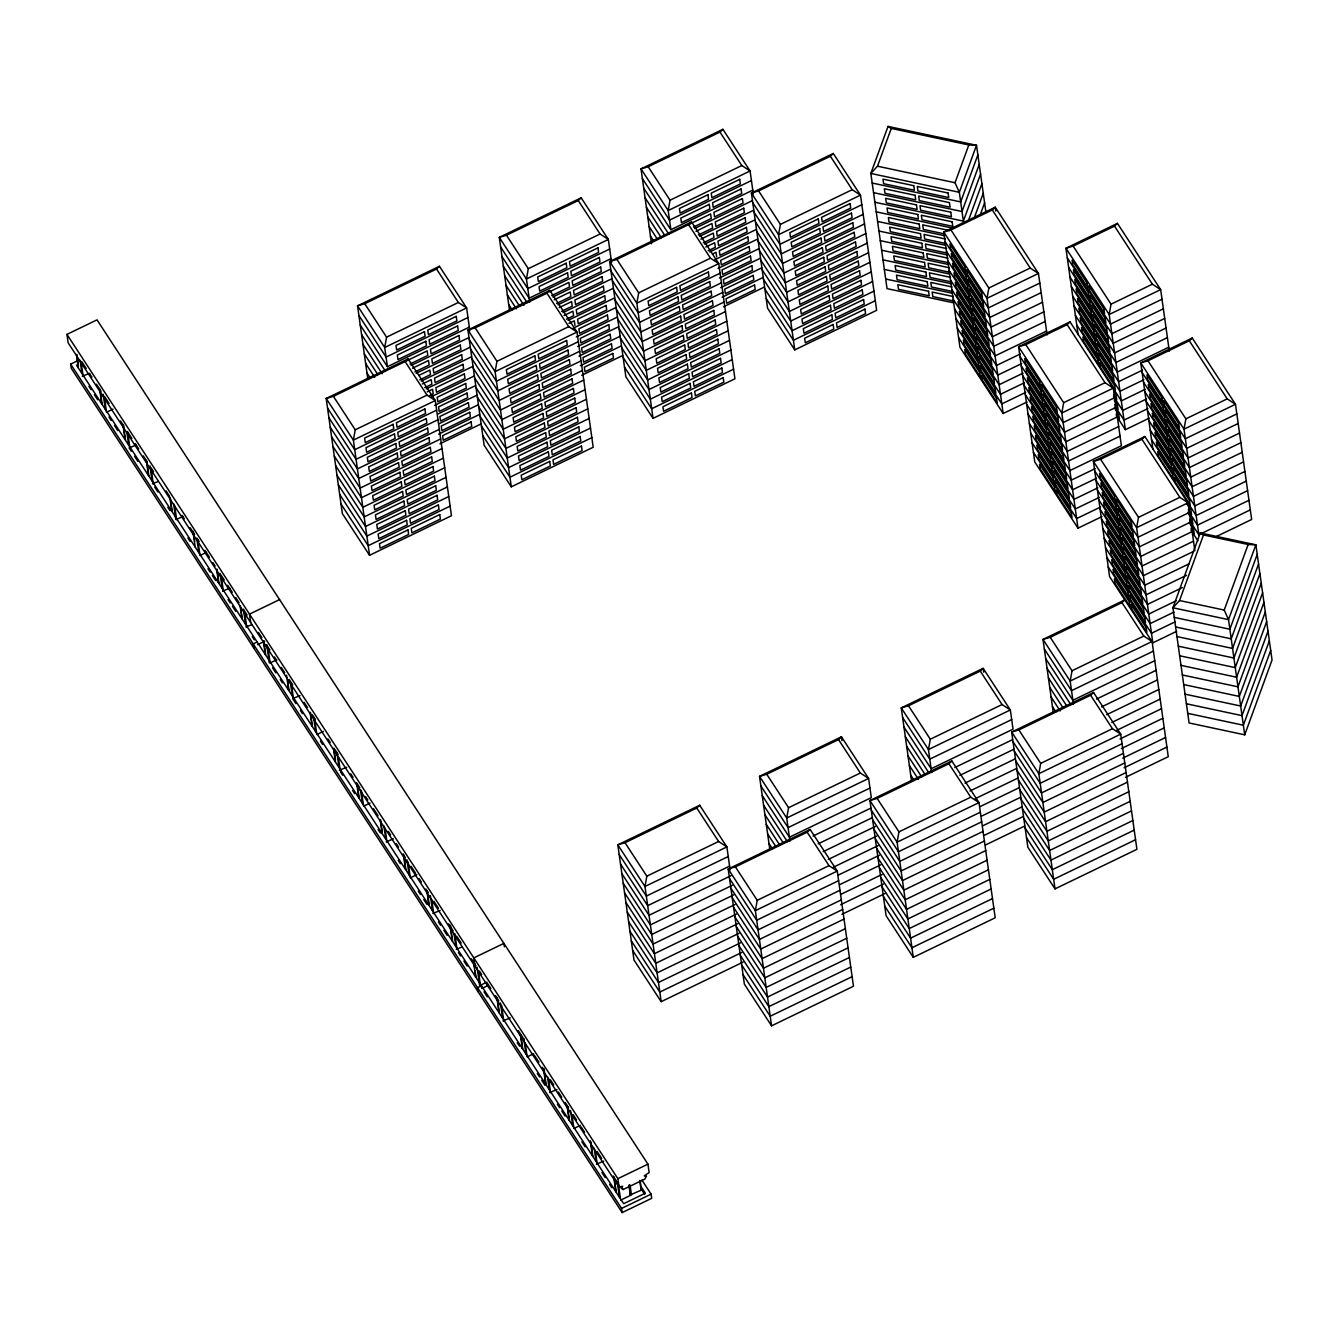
<?xml version="1.0" encoding="UTF-8"?>
<svg xmlns="http://www.w3.org/2000/svg" width="1339" height="1339" viewBox="0 0 1339 1339"><rect width="100%" height="100%" fill="white"/><g stroke="black" fill="none" stroke-linecap="round" stroke-linejoin="round"><path stroke-width="1.5" d="M408.094 358.902L405.181 361.664L427.007 395.122L435.275 400.545L353.379 440.113L326.197 398.47L333.411 396.344L355.237 429.802L353.379 440.113L369.564 555.3L451.461 515.733L435.275 400.545L408.094 358.902L326.197 398.47L342.382 513.657L369.564 555.3M367.79 378.786L357.546 305.844L364.744 303.702L386.569 337.16L384.711 347.487L387.423 366.685L469.32 327.118M549.827 290.429L546.915 293.191L568.74 326.649L577.009 332.072L495.112 371.639L467.93 329.997L475.144 327.871L496.97 361.312L495.112 371.639L511.297 486.827L593.194 447.259L577.009 332.072L549.827 290.429L467.93 329.997L484.115 445.184L511.297 486.827M509.523 310.313L499.28 237.371L506.477 235.229L528.302 268.687L526.445 279.014L529.692 302.045M691.56 221.956L688.648 224.718L710.473 258.176L718.742 263.599L636.845 303.166L609.663 261.523L616.861 259.398L638.703 292.839L636.845 303.166L653.03 418.354L734.927 378.786L718.742 263.599L691.56 221.956L609.663 261.523L625.849 376.711L653.03 418.354M651.524 243.748L641.013 168.881L648.21 166.756L670.036 200.214L668.178 210.541L670.872 229.722L752.769 190.155M661.165 1001.672L634 960.03L617.815 844.842L625.012 842.716L646.837 876.175L644.98 886.485L661.165 1001.672L743.061 962.105M833.293 153.483L830.381 156.245L852.207 189.703L860.475 195.126L778.562 234.693L751.397 193.05L758.594 190.925L780.419 224.366L778.562 234.693L794.763 349.881L876.66 310.313L860.475 195.126L833.293 153.483L751.397 193.05L767.582 308.221L794.763 349.881M810.095 829.444L807.183 832.205L829.008 865.647L837.277 871.086L755.363 910.654L728.198 869.011L735.396 866.869L757.221 900.327L755.363 910.654L771.565 1025.825L853.462 986.257L837.277 871.086L810.095 829.444L728.198 869.011L744.384 984.182L771.565 1025.825M769.791 849.311L759.531 776.369L766.745 774.243L788.571 807.702L786.713 818.012L789.943 841.059M1003.179 413.5L959.946 347.253L943.761 232.065L950.958 229.94L988.851 288.002L986.994 298.329L1003.179 413.5L1027.08 401.968M951.828 760.97L948.899 763.732L970.742 797.174L978.993 802.613L897.097 842.181L869.932 800.538L877.129 798.395L898.954 831.854L897.097 842.181L913.282 957.352L995.195 917.784L978.993 802.613L951.828 760.97L869.932 800.538L886.117 915.709L913.282 957.352M911.524 780.838L901.264 707.896L908.478 705.77L930.304 739.228L928.446 749.539L931.676 772.586M1077.995 528.169L1034.762 461.922L1018.577 346.734L1025.774 344.608L1063.668 402.671L1061.81 412.998L1077.995 528.169L1101.897 516.62M1078.096 334.616L1065.944 248.234L1073.158 246.108L1111.035 304.171L1109.177 314.498L1125.379 429.668L1149.264 418.136M1093.561 692.497L1090.632 695.259L1112.458 728.701L1120.726 734.14L1038.83 773.708L1011.665 732.065L1018.862 729.922L1040.688 763.381L1038.83 773.708L1055.015 888.878L1136.911 849.311L1120.726 734.14L1093.561 692.497L1011.665 732.065L1027.85 847.236L1055.015 888.878M1053.257 712.365L1042.997 639.423L1050.211 637.297L1072.037 670.755L1070.179 681.066L1073.409 704.096M1152.829 642.837L1109.579 576.573L1093.394 461.403L1100.608 459.277L1138.501 517.339L1136.627 527.666L1152.829 642.837L1176.713 631.288M1152.912 449.285L1140.778 362.902L1147.975 360.777L1185.869 418.839L1184.011 429.166L1198.84 534.746L1250.325 509.874M985.956 212.483L976.516 145.281L888.025 126.418L870.852 173.451L887.037 288.621L953.401 302.781M874.886 202.239L963.377 221.119L959.327 192.314L870.852 173.451L877.48 166.203L891.272 128.427L888.025 126.418M955.025 182.74L968.817 144.963L976.516 145.281L959.327 192.314L955.025 182.74L877.48 166.203M977.855 154.889L960.682 201.921L872.191 183.041M979.211 164.479L962.021 211.512L873.547 192.649M963.377 221.119L980.566 174.087M968.298 220.918L981.905 183.677M974.658 216.801L983.261 193.285M980.315 214.642L984.6 202.875M620.643 1200.129L630.368 1195.426L629.23 1184.864M1200.246 532.955L1172.914 607.772L1189.099 722.96L1244.718 734.826L1272.05 659.993L1255.865 544.806L1200.246 532.955L1203.493 534.964L1248.166 544.488L1255.865 544.806L1228.516 619.639L1244.718 734.826M1248.166 544.488L1224.214 610.065L1228.516 619.639L1172.914 607.772L1179.542 600.542L1203.493 534.964M1257.204 554.413L1229.871 629.246L1174.253 617.379M1258.56 564.004L1231.227 638.837L1175.609 626.97M1259.915 573.611L1232.566 648.427L1176.964 636.577M1261.254 583.201L1233.922 658.035L1178.303 646.168M1262.61 592.809L1235.261 667.625L1179.659 655.775M1263.949 602.399L1236.617 677.233L1180.998 665.366M1265.305 611.99L1237.972 686.823L1182.354 674.973M1266.661 621.597L1239.311 696.431L1183.709 684.564M1268 631.188L1240.667 706.021L1185.048 694.171M1269.355 640.795L1242.006 715.629L1186.404 703.762M1270.694 650.386L1243.362 725.219L1187.743 713.352M630.619 1194.723L641.163 1190.204L640.31 1181.065M364.744 303.702L436.531 269.022L439.443 266.277L466.625 307.92L469.855 330.951M506.477 235.229L578.247 200.549L581.176 197.804L608.341 239.447L611.588 262.477M648.21 166.756L719.98 132.076L722.909 129.314L750.074 170.974L753.321 194.004M950.958 229.94L992.316 209.955L995.228 207.194L1038.461 273.457L1047.098 334.884M1073.158 246.108L1114.5 226.124L1117.429 223.362L1160.662 289.626L1169.298 351.052M1025.774 344.608L1067.133 324.624L1070.045 321.862L1121.329 400.88L1145.23 389.331M1147.975 360.777L1189.317 340.792L1192.246 338.031L1235.479 404.294L1251.664 519.465L1214.891 537.24M625.012 842.716L696.782 808.036L699.711 805.275L726.876 846.918L730.123 869.965M1100.608 459.277L1141.949 439.292L1144.878 436.531L1196.145 515.548L1247.613 490.677M766.745 774.243L838.515 739.563L841.444 736.801L868.609 778.444L871.304 797.642L789.407 837.21L762.242 795.567M908.478 705.77L980.248 671.09L983.161 668.328L1010.342 709.971L1013.037 729.169L931.141 768.737L903.976 727.094M1050.211 637.297L1121.982 602.617L1124.894 599.855L1042.997 639.423L1070.179 681.066L1152.076 641.498L1168.261 756.686L1125.446 777.356M66.95 334.382L97.027 319.854L647.942 1164.143L649.13 1172.579L644.277 1175.86L646.469 1176.077L644.812 1179.073L623.12 1189.551L621.179 1188.296L622.635 1186.304L619.053 1187.124L68.138 342.817L66.95 334.382L617.865 1178.671L619.053 1187.124M641.967 1180.144L651.105 1194.154L651.691 1198.321L622.166 1212.582L71.252 368.292L70.666 364.124L78.047 360.559M82.332 376.259L89.646 373.296M113.012 409.115L106.534 412.245L104.609 398.436M439.443 266.277L357.546 305.844L384.711 347.487L466.625 307.92L458.356 302.48L436.531 269.022M581.176 197.804L499.28 237.371L526.445 279.014L608.341 239.447L600.09 234.007L578.247 200.549M722.909 129.314L641.013 168.881L668.178 210.541L750.074 170.974L741.806 165.534L719.98 132.076M131.272 451.243L129.08 447.879L136.377 444.933M386.569 337.16L458.356 302.48M528.302 268.687L600.09 234.007M670.036 200.214L741.806 165.534M467.964 317.51L386.067 357.078L358.902 315.435M609.697 249.037L527.8 288.605L500.619 246.962M751.43 180.564L669.533 220.132L642.352 178.489M611.053 258.628L529.139 298.212L501.974 256.552M333.411 396.344L427.174 350.885L427.81 355.438L410.002 364.041M475.144 327.871L546.915 293.191M549.308 291.869L568.891 282.412L569.544 286.964L551.735 295.568M616.861 259.398L710.624 213.939L711.277 218.491L693.468 227.094M758.594 190.925L830.381 156.245M152.445 483.697L158.136 481.521M411.106 365.48L468.801 337.612M552.84 297.007L610.534 269.139M694.556 228.534L752.267 200.666M412.496 368.225L428.513 360.476L429.149 365.045L414.923 371.924M554.229 299.752L570.247 292.002L570.883 296.572L556.639 303.451M695.962 231.279L711.98 223.529L712.616 228.099L698.372 234.978M416.178 373.28L470.156 347.203M557.911 304.807L611.89 278.73M699.628 236.333L753.606 210.256M419.191 375.238L429.869 370.083L430.505 374.635L419.827 379.807M559.133 307.619L571.602 301.61L572.238 306.162L561.56 311.334M700.866 239.145L713.319 233.137L713.972 237.689L703.293 242.861M421.249 381.079L471.495 356.81M562.983 312.606L613.229 288.337M704.699 244.133L754.962 219.864M422.321 383.975L431.208 379.673L431.861 384.243L424.731 387.674M564.037 315.502L572.941 311.2L573.594 315.77L566.464 319.201M705.77 247.029L714.675 242.727L715.311 247.297L708.197 250.728M426.321 388.879L472.851 366.401M568.054 320.406L614.584 297.928M709.77 251.933L756.317 229.454M427.225 391.858L432.564 389.281L433.2 393.833L429.652 395.557M568.958 323.385L574.297 320.808L574.933 325.36M712.465 254.042L716.03 252.318L716.666 256.887M355.237 429.802L427.007 395.122M496.97 361.312L568.74 326.649M638.703 292.839L710.473 258.176M780.419 224.366L852.207 189.703M173.568 503.564L175.811 519.499L183.125 516.553M431.392 396.679L474.207 376.008M573.125 328.206L615.923 307.535M714.842 259.733L757.656 239.045M434.606 405.382L475.546 385.599M576.322 336.909L617.279 317.125M718.055 268.436L759.012 248.652M436.631 410.152L354.718 449.72L327.553 408.077M578.348 341.679L496.451 381.247L469.286 339.604M720.081 273.206L638.184 312.774L611.019 271.114M861.814 204.733L779.917 244.301L752.752 202.641M437.803 414.086L476.902 395.189M577.678 346.5L618.635 326.716M719.411 278.027L760.351 258.243M437.97 419.743L356.074 459.31L328.909 417.668M579.703 351.27L497.807 390.837L470.625 349.194M721.436 282.797L639.54 322.364L612.358 280.721M863.17 214.324L781.273 253.891L754.091 212.248M439.159 423.676L478.241 404.796M579.034 356.107L619.974 336.323M720.75 287.634L761.707 267.85M439.326 429.35L357.429 468.918L330.248 427.258M581.059 360.877L499.146 400.445L471.981 358.785M722.775 292.387L640.879 331.955L613.714 290.312M864.509 223.914L782.612 263.482L755.447 221.839M438.64 434.171L479.596 414.387M580.373 365.698L621.329 345.914M722.106 297.225L763.063 277.441M440.665 438.941L358.768 478.508L331.603 436.865M582.398 370.468L500.501 410.035L473.337 368.392M724.131 301.995L642.235 341.562L615.053 299.919M865.864 233.522L783.968 273.089L756.786 231.446M206.491 552.371L200.013 555.501L197.804 539.717M439.995 443.778L480.935 423.994M581.729 375.305L622.668 355.521M723.462 306.832L764.402 287.048M442.021 448.532L360.124 488.099L332.942 446.456M583.754 380.058L501.857 419.626L474.676 377.983M725.487 311.585L643.59 351.153L616.409 309.51M867.22 243.112L785.307 282.68L758.142 241.037M443.376 458.139L361.463 497.706L334.298 456.063M585.093 389.666L503.196 429.233L476.031 387.59M726.826 321.193L644.929 360.76L617.764 319.117M868.559 252.72L786.663 292.287L759.481 250.644M444.715 467.729L362.819 507.297L335.637 465.654M586.449 399.256L504.552 438.824L477.37 397.181M728.182 330.783L646.285 370.351L619.103 328.708M869.915 262.31L788.018 301.878L760.837 260.235M446.071 477.337L364.175 516.904L336.993 475.261M587.804 408.864L505.891 448.431L478.726 406.788M729.521 340.391L647.624 379.958L620.459 338.315M871.254 271.917L789.357 311.485L762.192 269.842M222.542 591.135L229.856 588.172M447.41 486.927L365.514 526.495L338.349 484.852M589.143 418.454L507.247 458.022L480.082 416.379M730.876 349.981L648.98 389.549L621.798 347.906M872.61 281.508L790.713 321.075L763.531 279.433M448.766 496.535L366.869 536.102L339.688 494.459M590.499 428.062L508.602 467.629L481.421 425.986M732.232 359.588L650.336 399.156L623.154 357.513M873.965 291.115L792.052 330.683L764.887 289.04M450.122 506.125L368.208 545.693L341.043 504.05M591.838 437.652L509.941 477.22L482.776 435.577M733.571 369.179L651.675 408.746L624.51 367.104M875.304 300.706L793.408 340.273L766.226 298.63M279.583 599.604L249.489 614.132L250.678 622.585M245.907 626.937L251.615 624.777M1117.429 223.362L1065.944 248.234L1109.177 314.498L1160.662 289.626L1152.394 284.203L1114.5 226.124M988.851 288.002L1030.193 268.034L1038.461 273.457L986.994 298.329L943.761 232.065L995.228 207.194L995.764 211.043M257.138 642L253.222 643.892L253.807 648.059M257.523 644.729L264.754 641.23M1039.817 283.065L988.333 307.92L945.1 241.673M276.604 659.809L270.127 662.939L268.185 649.13M1041.156 292.655L989.688 317.527L946.455 251.263M1042.512 302.263L991.044 327.118L947.811 260.871M1043.868 311.853L992.383 336.725L949.15 270.461M1045.207 321.444L993.739 346.316L950.506 280.052M1046.562 331.051L995.078 355.923L951.845 289.659M1070.045 321.862L1018.577 346.734L1061.81 412.998L1113.295 388.126L1121.379 445.72L1069.911 470.592L1026.678 404.328M295.936 703.611L292.655 698.573L299.969 695.611M1111.035 304.171L1152.394 284.203M1020.335 353.965L996.434 365.514L953.201 299.25M1021.674 363.572L997.789 375.121L954.54 308.857M1162.001 299.233L1110.533 324.088L1067.3 257.841M1023.029 373.163L999.128 384.711L955.895 318.448M1163.357 308.824L1111.889 333.696L1068.639 267.432M1024.385 382.77L1000.484 394.302L957.251 328.055M1164.712 318.431L1113.228 343.286L1069.995 277.039M323.335 731.429L316.858 734.559L314.648 718.792M1025.724 392.36L1001.823 403.909L958.59 337.646M1166.051 328.022L1114.584 352.893L1071.351 286.63M1167.407 337.612L1115.923 362.484L1072.69 296.22M1168.746 347.219L1117.278 372.091L1074.045 305.828M1192.246 338.031L1140.778 362.902L1184.011 429.166L1235.479 404.294L1227.21 398.871L1189.317 340.792M1063.668 402.671L1105.026 382.703L1113.295 388.126M1142.518 370.133L1118.634 381.682L1075.384 315.418M1143.874 379.74L1119.973 391.289L1076.74 325.026M339.386 770.193L346.701 767.247M1114.634 397.716L1063.166 422.588L1019.933 356.325M1115.99 407.324L1064.505 432.196L1021.272 365.932M1146.569 398.938L1122.668 410.47L1113.579 396.528M1117.329 416.914L1065.861 441.786L1022.628 375.523M1147.925 408.529L1124.024 420.078L1114.918 406.135M1118.684 426.522L1067.216 451.394L1023.967 385.13M1120.023 436.112L1068.555 460.984L1025.323 394.72M370.066 803.049L363.589 806.178L361.379 790.412M1144.878 436.531L1093.394 461.403L1136.627 527.666L1188.111 502.794L1194.857 550.781M1185.869 418.839L1227.21 398.871M1095.151 468.633L1071.25 480.182L1028.017 413.918M1096.507 478.241L1072.606 489.773L1029.373 423.526M1236.834 413.885L1185.35 438.757L1142.117 372.493M1097.846 487.831L1073.962 499.38L1030.712 433.116M1238.173 423.492L1186.705 448.364L1143.473 382.1M1099.202 497.438L1075.301 508.971L1032.068 442.724M386.117 841.813L393.432 838.867M1239.529 433.083L1188.044 457.955L1144.812 391.691M1100.558 507.029L1076.656 518.578L1033.423 452.314M1240.868 442.69L1189.4 467.562L1146.167 401.298M1242.224 452.281L1190.756 477.153L1147.523 410.889M1243.58 461.888L1192.095 486.76L1148.862 420.496M1138.501 517.339L1179.843 497.355L1188.111 502.794M1244.919 471.479L1193.451 496.351L1150.218 430.087M416.814 874.685L410.337 877.815L408.11 862.031M1246.274 481.086L1194.79 505.941L1151.557 439.694M1189.45 512.385L1137.983 537.257L1094.75 470.993M1190.806 521.992L1139.338 546.864L1096.105 480.601M1248.969 500.284L1197.501 525.139L1188.396 511.197M1192.162 531.583L1140.677 556.455L1097.444 490.191M1193.501 541.19L1142.033 566.046L1098.8 499.798M432.865 913.449L440.18 910.487M1193.016 551.668L1143.372 575.653L1100.139 509.389M1188.848 563.937L1144.728 585.243L1101.495 518.996M699.711 805.275L617.815 844.842L644.98 886.485L726.876 846.918L718.608 841.495L696.782 808.036M1186.521 575.301L1146.084 594.851L1102.834 528.587M1182.354 587.57L1147.423 604.441L1104.19 538.194M1176.345 600.726L1148.778 614.049L1105.545 547.785M456.231 949.251L461.922 947.091M1174.018 612.09L1150.117 623.639L1106.884 557.375M646.837 876.175L718.608 841.495M788.571 807.702L860.341 773.021L868.609 778.444L786.713 818.012L759.531 776.369L841.444 736.801L841.98 740.651M930.304 739.228L1002.074 704.548L1010.342 709.971L928.446 749.539L901.264 707.896L983.161 668.328L983.713 672.178M1072.037 670.755L1143.807 636.075L1152.076 641.498M1175.374 621.698L1151.473 633.247L1108.24 566.983M728.232 856.525L646.335 896.092L619.154 854.449M869.965 788.052L788.068 827.619L760.887 785.976M1011.698 719.579L929.785 759.146L902.62 717.503M1153.415 651.105L1071.518 690.673L1044.353 649.03M486.911 982.123L480.433 985.253L478.492 971.444M729.571 866.115L647.674 905.683L620.509 864.04M1154.77 660.696L1072.874 700.264L1045.692 658.621M487.262 985.872L481.839 988.5L481.454 985.772L477.538 987.663L478.123 991.831M735.396 866.869L807.183 832.205M877.129 798.395L948.899 763.732M1018.862 729.922L1090.632 695.259M730.927 875.723L649.03 915.29L621.848 873.647M813.091 836.021L870.802 808.137M954.824 767.548L1012.535 739.664M1096.557 699.075L1156.126 670.303M732.282 885.313L650.369 924.881L623.204 883.238M818.162 843.821L872.141 817.744M959.896 775.348L1013.874 749.271M1101.629 706.875L1157.465 679.894M733.621 894.921L651.725 934.488L624.56 892.845M823.234 851.621L875.355 826.448M964.967 783.148L1015.23 758.862M1106.7 714.675L1158.821 689.485M734.977 904.511L653.081 944.079L625.899 902.436M828.305 859.42L876.71 836.038M970.039 790.947L1016.569 768.469M1111.772 722.474L1160.16 699.092M502.962 1020.887L510.276 1017.925M757.221 900.327L829.008 865.647M898.954 831.854L970.742 797.174M1040.688 763.381L1112.458 728.701M736.316 914.119L654.42 953.686L627.255 912.026M833.377 867.22L878.049 845.629M975.11 798.747L1017.925 778.059M1116.843 730.274L1161.516 708.682M737.672 923.709L655.775 963.277L628.594 921.634M838.448 875.02L879.405 855.236M980.181 806.547L1019.28 787.667M1120.057 738.977L1162.871 718.29M838.616 880.677L756.719 920.244L729.537 878.602M980.349 812.204L898.452 851.771L871.271 810.128M1122.082 743.731L1040.185 783.298L1013.004 741.655M739.028 933.3L657.114 972.867L629.949 931.224M839.804 884.61L880.744 864.827M981.537 816.137L1020.619 797.257M1121.396 748.568L1164.21 727.88M839.971 890.284L758.075 929.852L730.893 888.209M981.705 821.811L899.791 861.379L872.626 819.736M1123.421 753.338L1041.524 792.906L1014.359 751.263M740.367 942.907L658.47 982.475L631.305 940.832M841.143 894.218L882.1 874.434M982.876 825.745L1021.975 806.865M1122.752 758.159L1165.566 737.488M841.31 899.875L759.414 939.442L732.249 897.799M983.044 831.402L901.147 870.969L873.982 829.326M1124.777 762.929L1042.88 802.496L1015.698 760.853M741.722 952.498L659.826 992.065L632.644 950.422M840.641 904.712L883.455 884.025M984.232 835.335L1023.314 816.455M1124.107 767.766L1166.905 747.078M533.642 1053.743L527.164 1056.873L525.239 1043.064M842.666 909.482L760.77 949.05L733.588 907.407M984.399 841.009L902.503 880.577L875.321 838.934M1126.132 772.536L1044.219 812.104L1017.054 770.444M841.98 914.303L884.794 893.632M985.588 844.942L1024.67 826.046M844.022 919.073L762.109 958.64L734.944 916.997M985.738 850.6L903.842 890.167L876.677 848.524M1127.471 782.127L1045.575 821.694L1018.41 780.051M845.361 928.68L763.464 968.248L736.283 926.588M987.094 860.207L905.197 899.775L878.016 858.115M1128.827 791.717L1046.931 831.285L1019.749 789.642M846.717 938.271L764.82 977.838L737.638 936.195M988.45 869.798L906.536 909.365L879.372 867.722M1130.166 801.325L1048.27 840.892L1021.105 799.249M848.056 947.861L766.159 987.429L738.994 945.786M989.789 879.388L907.892 918.956L880.711 877.313M1131.522 810.915L1049.625 850.483L1022.444 808.84M549.71 1092.507L557.024 1089.561M849.411 957.469L767.515 997.036L740.333 955.393M991.145 888.996L909.248 928.563L882.066 886.92M1132.878 820.522L1050.964 860.09L1023.799 818.447M850.75 967.059L768.854 1006.627L741.689 964.984M992.484 898.586L910.587 938.154L883.422 896.511M1134.217 830.113L1052.32 869.681L1025.155 828.038M852.106 976.667L770.21 1016.234L743.028 974.591M993.839 908.193L911.943 947.761L884.761 906.118M1135.572 839.72L1053.676 879.288L1026.494 837.645M580.39 1125.363L573.912 1128.492L571.971 1114.701M596.441 1164.127L603.755 1161.181M617.865 1178.671L647.942 1164.143M622.166 1212.582L621.581 1208.414L651.105 1194.154M891.272 128.427L968.817 144.963M876.242 211.83L952.665 228.132M949.636 230.593L922.705 224.852L923.358 229.404L944.514 233.907M877.597 221.437L943.962 235.597M945.217 238.961L924.061 234.442L924.697 238.995L945.853 243.514M878.936 231.028L945.301 245.188M946.573 248.552L925.416 244.049L926.052 248.602L947.209 253.104M880.292 240.635L946.656 254.795M947.912 258.159L926.755 253.64L927.391 258.193L948.564 262.712M881.631 250.226L947.995 264.386M949.267 267.75L928.111 263.231L928.747 267.8L949.903 272.302M882.987 259.833L949.351 273.976M950.606 277.357L929.45 272.838L930.103 277.391L951.259 281.91M884.343 269.424L950.707 283.583M951.962 286.948L930.806 282.429L931.442 286.981L952.598 291.5M885.682 279.031L952.046 293.174M953.318 296.538L932.162 292.036L932.798 296.589L953.954 301.108M1179.542 600.542L1224.214 610.065M1113.914 392.026L1116.056 395.323L1116.709 399.876L1113.479 394.938M1186.588 503.397L1190.89 509.992L1191.526 514.544L1188.296 509.607M992.316 209.955L1030.193 268.034M1067.133 324.624L1105.026 382.703M1141.949 439.292L1179.843 497.355M1114.182 399.976L1117.412 404.914L1118.048 409.466L1114.835 404.529M1187.944 513.004L1192.229 519.582L1192.865 524.135L1189.651 519.197M1189.735 520.787L1198.84 534.746M1114.466 407.926L1118.768 414.521L1119.404 419.074L1116.174 414.136M1189.283 522.595L1193.585 529.19L1194.221 533.742L1191.007 528.805M1116.274 415.726L1125.379 429.668M1191.091 530.395L1197.92 540.856M1121.982 602.617L1143.807 636.075M1047.048 668.211L1070.832 704.665M1048.404 677.819L1066.514 705.586M1049.743 687.409L1063.333 708.231M1051.098 697.016L1060.153 710.892M1052.437 706.607L1055.835 711.812M980.248 671.09L1002.074 704.548M643.708 188.079L670.872 229.722M645.047 197.687L668.831 234.124M646.402 207.277L664.512 235.045M647.758 216.885L661.332 237.706M649.097 226.475L657.031 238.627M650.453 236.082L653.85 241.288M905.315 736.701L929.099 773.139M906.67 746.292L924.78 774.059M908.009 755.882L921.6 776.704M909.365 765.49L918.42 779.365M910.704 775.08L914.102 780.286M838.515 739.563L860.341 773.021M503.33 266.16L527.097 302.597M504.669 275.75L523.917 305.259M506.025 285.358L519.616 306.179M507.364 294.948L516.436 308.84M508.72 304.556L512.117 309.761M763.581 805.174L787.365 841.612M764.937 814.765L783.047 842.532M766.276 824.355L779.867 845.194M767.632 833.963L775.566 846.114M768.988 843.553L772.385 848.759M360.241 325.026L387.423 366.685M361.597 334.633L385.364 371.07M362.936 344.223L382.184 373.732M364.292 353.831L377.883 374.652M365.631 363.421L374.702 377.313M366.986 373.029L370.384 378.234M641.113 1186.739L645.348 1193.216L623.656 1203.694L76.44 365.062M641.498 1189.467L644.678 1194.338M621.095 1186.438L623.12 1189.551M81.662 361.48L86.232 368.476M89.646 373.715L91.939 377.213M96.492 384.209L101.061 391.206M104.492 396.461L109.045 403.441M120.46 420.931L123.874 426.17M127.305 431.426L131.875 438.422M135.289 443.661L138.72 448.9M143.273 455.896L146.704 461.152M151.257 468.148L153.55 471.646M166.086 490.877L169.517 496.116M182.071 515.348L184.347 518.846M190.054 527.583L194.624 534.579M196.9 538.077L199.176 541.575M204.884 550.312L209.453 557.309M212.868 562.564L215.161 566.062M220.851 574.799L224.282 580.038M227.697 585.294L232.266 592.29M235.697 597.529L239.112 602.768M243.681 609.764L247.096 615.019M258.494 632.477L261.908 637.715M266.461 644.695L269.892 649.934M274.445 656.913L276.721 660.395M281.274 667.374L284.688 672.613M289.241 679.593L292.655 684.832M304.037 702.289L307.468 707.511M312.02 714.49L315.435 719.729M327.955 738.927L330.231 742.425M334.783 749.405L338.198 754.627M350.734 773.825L353.011 777.323M357.563 784.303L359.84 787.784M365.53 796.521L367.807 800.002M373.497 808.723L378.05 815.719M388.31 831.419L390.586 834.9M396.277 843.637L398.553 847.118M403.106 854.098L405.382 857.596M411.073 866.316L415.626 873.296M419.057 878.535L421.333 882.016M425.886 888.996L428.162 892.494M433.853 901.214L438.405 908.193M448.649 923.91L453.201 930.89M456.632 936.112L461.185 943.091M471.428 958.808L475.981 965.787M479.412 971.026L481.689 974.541M487.413 983.295L490.844 988.55M495.413 995.563L498.844 1000.819M518.277 1030.612L524.001 1039.365M534.278 1055.132L538.864 1062.145M542.295 1067.401L544.571 1070.899M550.296 1079.669L553.727 1084.925M558.296 1091.921L561.727 1097.177M565.158 1102.432L568.59 1107.704M573.159 1114.701L576.59 1119.956M581.159 1126.969L584.591 1132.225M597.161 1151.507L601.73 1158.503M613.178 1176.027L616.593 1181.283M88.926 386.352L91.119 389.716M94.416 394.754L97.697 399.809M108.995 417.115L111.187 420.479M114.485 425.517L117.782 430.572M134.553 456.298L137.85 461.336M154.638 487.061L157.935 492.099M167.81 507.247L170.003 510.611M187.878 538.01L190.088 541.374M207.963 568.774L210.156 572.138M212.349 575.502L215.646 580.557M228.032 599.537L230.224 602.901M232.434 606.266L235.714 611.32M252.251 636.644L254.36 639.875M272.57 667.81L275.867 672.848M280.253 679.576L282.462 682.94M300.338 710.34L302.53 713.704M320.406 741.103L322.599 744.467M340.491 771.883L342.684 775.248M352.559 790.378L354.751 793.742M378.134 829.561L380.326 832.925M398.202 860.324L400.394 863.688M418.27 891.088L420.463 894.452M423.76 899.507L427.057 904.545M438.355 921.851L440.548 925.216M443.845 930.27L447.126 935.308M458.423 952.615L460.616 955.979M463.913 961.034L467.211 966.089M484.032 991.848L487.312 996.886M517.239 1042.746L519.432 1046.127M537.307 1073.527L539.517 1076.891M541.709 1080.255L544.99 1085.293M557.392 1104.29L559.585 1107.654M561.777 1111.019L565.075 1116.056M581.862 1141.782L585.143 1146.82M601.931 1172.546L605.228 1177.6M609.613 1184.329L611.806 1187.693M70.666 364.124L621.581 1208.414M639.791 1180.345L641.163 1190.204M630.066 1185.048L631.456 1194.907M628.979 1185.567L630.368 1195.426M618.434 1184.346L620.375 1198.154M617.296 1182.119L619.421 1197.217M614.517 1179.91L616.191 1191.743M613.697 1176.596L615.823 1191.677M595.336 1150.502L597.278 1164.311M594.198 1148.193L596.056 1161.398M590.867 1142.117L592.809 1155.925M590.332 1140.778L592.441 1155.875M570.565 1110.483L572.69 1125.58M567.502 1106.315L569.443 1120.107M567.217 1106.851L569.075 1120.057M548.605 1078.883L550.547 1092.691M547.467 1076.573L549.325 1089.779M543.868 1068.522L546.078 1084.305M543.584 1069.158L545.709 1084.239M523.834 1038.863L525.942 1053.96M520.771 1034.679L522.712 1048.487M520.486 1035.231L522.344 1048.437M504.368 946.757L503.899 943.376L473.805 957.904L474.994 966.356M501.589 1005.288L503.799 1021.054M500.468 1003.045L502.577 1018.142M497.673 1000.836L499.347 1012.669M496.853 997.522L498.978 1012.619M477.086 967.243L479.596 985.069M474.039 963.059L474.592 967.009M475.144 970.942L475.964 976.867M473.755 963.595L475.613 976.801M454.858 933.668L457.068 949.435M453.988 933.316L455.846 946.522M450.389 925.282L452.599 941.049M450.122 925.902L452.231 940.999M431.761 899.825L433.702 913.616M430.355 895.607L432.48 910.704M427.292 891.439L429.233 905.231M427.007 891.975L428.865 905.181M406.989 859.805L409.115 874.903M403.926 855.621L405.868 869.429M403.374 854.265L405.499 869.362M385.029 828.188L386.954 841.997M383.891 825.878L385.732 839.084M380.561 819.803L382.218 831.636M380.276 820.355L382.134 833.561M360.509 790.06L362.367 803.266M357.195 784.001L359.137 797.793M356.643 782.646L358.768 797.743M338.282 756.568L340.223 770.377M336.876 752.367L339.001 767.465M333.829 748.183L335.486 760.016M333.545 748.719L335.403 761.924M313.51 716.549L315.636 731.646M310.447 712.365L312.389 726.173M310.163 712.9L312.02 726.123M291.266 682.974L293.492 698.74M290.412 682.622L292.27 695.828M287.634 680.497L289.023 690.355M286.529 675.207L288.655 690.305M266.779 644.929L269.29 662.755M263.716 640.745L265.658 654.553M263.432 641.281L265.289 654.486M244.819 613.312L246.744 627.121M243.413 609.111L245.522 624.208M240.618 606.902L242.292 618.735M240.066 605.462L241.924 618.685M221.437 577.511L223.379 591.302M220.031 573.293L222.157 588.39M216.985 569.125L218.927 582.917M216.7 569.661L218.558 582.867M196.933 539.366L198.791 552.589M193.335 531.332L194.724 541.19M193.067 531.951L195.193 547.048M174.706 505.874L176.648 519.683M170.237 497.489L172.179 511.297M169.953 498.024L171.81 511.247M151.056 468.098L153.282 483.864M149.935 465.855L152.06 480.952M146.872 461.687L148.813 475.479M146.319 460.331L148.445 475.429M127.69 432.279L129.916 448.063M126.837 431.928L128.695 445.151M123.506 425.869L125.448 439.661M122.954 424.513L125.079 439.61M103.203 394.235L105.312 409.332M100.14 390.051L102.082 403.859M99.588 388.712L101.714 403.809M81.227 362.635L83.169 376.426M80.089 360.308L81.947 373.514M76.775 354.249L78.432 366.066M76.49 354.785L78.348 367.991M424.463 331.687L395.993 345.445L396.629 350.015L425.116 336.24L424.463 331.687M456.248 316.339L427.76 330.097L428.396 334.65L456.884 320.891L456.248 316.339M566.196 263.214L537.709 276.972L538.362 281.541L566.849 267.767L566.196 263.214M597.981 247.866L569.493 261.624L570.129 266.176L598.617 252.418L597.981 247.866M707.929 194.741L679.442 208.499L680.095 213.068L708.565 199.293L707.929 194.741M739.714 179.376L711.227 193.151L711.863 197.703L740.35 183.945L739.714 179.376M425.819 341.278L397.332 355.053L397.968 359.605L426.455 345.847L425.819 341.278M457.603 325.929L429.116 339.688L429.752 344.24L458.239 330.482L457.603 325.929M567.552 272.805L539.065 286.563L539.701 291.132L568.188 277.374L567.552 272.805M599.336 257.456L570.849 271.214L571.485 275.767L599.972 262.009L599.336 257.456M709.285 204.331L680.798 218.09L681.434 222.659L709.921 208.901L709.285 204.331M741.053 188.983L712.582 202.741L713.218 207.294L741.706 193.536L741.053 188.983M458.942 335.52L430.455 349.295L431.108 353.847L459.578 340.089L458.942 335.52M600.675 267.047L572.188 280.822L572.841 285.374L601.311 271.616L600.675 267.047M742.409 198.574L713.921 212.349L714.557 216.901L743.045 203.126L742.409 198.574M460.298 345.127L431.811 358.885L432.447 363.438L460.934 349.68L460.298 345.127M602.031 276.654L573.544 290.412L574.18 294.965L602.667 281.207L602.031 276.654M743.764 208.181L715.277 221.939L715.913 226.492L744.4 212.734L743.764 208.181M461.637 354.718L433.167 368.493L433.803 373.045L462.29 359.27L461.637 354.718M603.37 286.245L574.883 300.02L575.536 304.572L604.023 290.797L603.37 286.245M745.103 217.772L716.616 231.53L717.269 236.099L745.739 222.324L745.103 217.772M462.993 364.325L434.506 378.083L435.142 382.636L463.629 368.878L462.993 364.325M604.726 295.852L576.239 309.61L576.875 314.163L605.362 300.405L604.726 295.852M746.459 227.379L717.972 241.137L718.608 245.69L747.095 231.932L746.459 227.379M464.348 373.916L435.861 387.674L436.497 392.243L464.984 378.468L464.348 373.916M606.065 305.443L577.594 319.201L578.23 323.77L606.718 309.995L606.065 305.443M747.798 236.97L719.328 250.728L719.964 255.28L748.451 241.522L747.798 236.97M465.687 383.523L437.2 397.281L437.853 401.834L466.323 388.076L465.687 383.523M607.421 315.05L578.933 328.808L579.569 333.361L608.057 319.603L607.421 315.05M749.154 246.577L720.667 260.335L721.303 264.888L749.79 251.129L749.154 246.577M393.13 424.312L364.643 438.087L365.279 442.64L393.766 428.882L393.13 424.312M424.898 408.964L396.428 422.722L397.064 427.275L425.551 413.517L424.898 408.964M534.864 355.839L506.376 369.614L507.012 374.167L535.5 360.409L534.864 355.839M566.631 340.491L538.161 354.249L538.797 358.802L567.284 345.044L566.631 340.491M676.597 287.366L648.109 301.141L648.746 305.694L677.233 291.935L676.597 287.366M708.364 272.018L679.877 285.776L680.53 290.329L709.001 276.57L708.364 272.018M818.313 218.893L789.843 232.651L790.479 237.221L818.966 223.462L818.313 218.893M850.098 203.545L821.61 217.303L822.246 221.856L850.734 208.097L850.098 203.545M467.043 393.114L438.556 406.872L439.192 411.441L467.679 397.666L467.043 393.114M608.776 324.641L580.289 338.399L580.925 342.951L609.412 329.193L608.776 324.641M750.51 256.167L722.022 269.926L722.658 274.478L751.146 260.72L750.51 256.167M394.469 433.92L365.999 447.678L366.635 452.247L395.122 438.489L394.469 433.92M426.254 418.571L397.767 432.33L398.403 436.882L426.89 423.124L426.254 418.571M536.203 365.447L507.715 379.205L508.368 383.774L536.855 369.999L536.203 365.447M567.987 350.098L539.5 363.857L540.136 368.409L568.623 354.651L567.987 350.098M677.936 296.973L649.448 310.732L650.101 315.301L678.572 301.526L677.936 296.973M709.72 281.608L681.233 295.383L681.869 299.936L710.356 286.178L709.72 281.608M819.669 228.5L791.182 242.259L791.818 246.828L820.305 233.053L819.669 228.5M851.453 213.135L822.966 226.91L823.602 231.463L852.089 217.705L851.453 213.135M468.382 402.721L439.912 416.479L440.548 421.032L469.035 407.274L468.382 402.721M610.115 334.248L581.628 348.006L582.281 352.559L610.768 338.8L610.115 334.248M751.849 265.775L723.361 279.533L724.014 284.086L752.485 270.327L751.849 265.775M395.825 443.51L367.338 457.285L367.974 461.838L396.461 448.08L395.825 443.51M427.61 428.162L399.122 441.92L399.758 446.473L428.246 432.715L427.61 428.162M537.558 375.037L509.071 388.795L509.707 393.365L538.194 379.607L537.558 375.037M569.343 359.689L540.856 373.447L541.492 378L569.979 364.241L569.343 359.689M679.291 306.564L650.804 320.322L651.44 324.892L679.927 311.133L679.291 306.564M711.059 291.216L682.589 304.974L683.225 309.527L711.712 295.768L711.059 291.216M821.025 238.091L792.537 251.849L793.173 256.418L821.661 242.66L821.025 238.091M852.792 222.743L824.305 236.501L824.958 241.053L853.428 227.295L852.792 222.743M469.738 412.312L441.251 426.07L441.887 430.622L470.374 416.864L469.738 412.312M611.471 343.838L582.984 357.597L583.62 362.149L612.107 348.391L611.471 343.838M753.204 275.365L724.717 289.124L725.353 293.676L753.84 279.918L753.204 275.365M397.181 453.118L368.694 466.876L369.33 471.445L397.817 457.67L397.181 453.118M428.949 437.753L400.461 451.528L401.114 456.08L429.585 442.322L428.949 437.753M538.897 384.644L510.427 398.403L511.063 402.972L539.55 389.197L538.897 384.644M570.682 369.279L542.195 383.054L542.847 387.607L571.318 373.849L570.682 369.279M680.63 316.171L652.143 329.93L652.796 334.499L681.283 320.724L680.63 316.171M712.415 300.806L683.928 314.581L684.564 319.134L713.051 305.359L712.415 300.806M822.364 247.698L793.876 261.456L794.529 266.009L823 252.251L822.364 247.698M854.148 232.333L825.661 246.108L826.297 250.661L854.784 236.886L854.148 232.333M471.094 421.919L442.606 435.677L443.242 440.23L471.73 426.472L471.094 421.919M612.81 353.446L584.34 367.204L584.976 371.757L613.463 357.998L612.81 353.446M754.543 284.956L726.056 298.731L726.709 303.284L755.196 289.525L754.543 284.956M398.52 462.708L370.033 476.466L370.685 481.036L399.156 467.278L398.52 462.708M430.304 447.36L401.817 461.118L402.453 465.671L430.94 451.913L430.304 447.36M540.253 394.235L511.766 407.993L512.419 412.563L540.889 398.804L540.253 394.235M572.038 378.887L543.55 392.645L544.186 397.198L572.674 383.439L572.038 378.887M681.986 325.762L653.499 339.52L654.135 344.09L682.622 330.331L681.986 325.762M713.771 310.414L685.283 324.172L685.919 328.725L714.407 314.966L713.771 310.414M823.719 257.289L795.232 271.047L795.868 275.616L824.355 261.858L823.719 257.289M855.487 241.941L827.017 255.699L827.653 260.251L856.14 246.493L855.487 241.941M399.876 472.316L371.388 486.074L372.024 490.643L400.512 476.868L399.876 472.316M431.643 456.95L403.173 470.725L403.809 475.278L432.296 461.503L431.643 456.95M541.609 403.842L513.122 417.601L513.758 422.153L542.245 408.395L541.609 403.842M573.377 388.477L544.889 402.252L545.542 406.805L574.029 393.03L573.377 388.477M683.325 335.369L654.855 349.128L655.491 353.68L683.978 339.922L683.325 335.369M715.11 320.004L686.622 333.779L687.275 338.332L715.746 324.557L715.11 320.004M825.058 266.896L796.588 280.654L797.224 285.207L825.711 271.449L825.058 266.896M856.843 251.531L828.356 265.289L828.992 269.859L857.479 256.084L856.843 251.531M401.215 481.906L372.744 495.664L373.38 500.234L401.867 486.475L401.215 481.906M432.999 466.558L404.512 480.316L405.148 484.869L433.635 471.11L432.999 466.558M542.948 413.433L514.461 427.191L515.113 431.761L543.601 418.002L542.948 413.433M574.732 398.085L546.245 411.843L546.881 416.396L575.368 402.637L574.732 398.085M684.681 344.96L656.194 358.718L656.846 363.287L685.317 349.529L684.681 344.96M716.465 329.612L687.978 343.37L688.614 347.922L717.101 334.164L716.465 329.612M826.414 276.487L797.927 290.245L798.563 294.814L827.05 281.056L826.414 276.487M858.199 261.138L829.711 274.897L830.347 279.449L858.835 265.691L858.199 261.138M402.57 491.513L374.083 505.272L374.719 509.824L403.206 496.066L402.57 491.513M434.355 476.148L405.868 489.923L406.504 494.476L434.991 480.701L434.355 476.148M544.303 423.04L515.816 436.799L516.452 441.351L544.94 427.593L544.303 423.04M576.071 407.675L547.601 421.434L548.237 426.003L576.724 412.228L576.071 407.675M686.037 354.567L657.549 368.325L658.185 372.878L686.673 359.12L686.037 354.567M717.804 339.202L689.334 352.96L689.97 357.53L718.457 343.755L717.804 339.202M827.77 286.077L799.283 299.852L799.919 304.405L828.406 290.647L827.77 286.077M859.538 270.729L831.05 284.487L831.703 289.04L860.174 275.282L859.538 270.729M403.926 501.104L375.439 514.862L376.075 519.432L404.562 505.673L403.926 501.104M435.694 485.756L407.207 499.514L407.859 504.067L436.33 490.308L435.694 485.756M545.643 432.631L517.172 446.389L517.808 450.958L546.295 437.2L545.643 432.631M577.427 417.283L548.94 431.041L549.576 435.593L578.063 421.835L577.427 417.283M687.376 364.158L658.888 377.916L659.541 382.485L688.028 368.727L687.376 364.158M719.16 348.81L690.673 362.568L691.309 367.12L719.796 353.362L719.16 348.81M829.109 295.685L800.622 309.443L801.274 314.012L829.745 300.254L829.109 295.685M860.893 280.336L832.406 294.095L833.042 298.647L861.529 284.889L860.893 280.336M405.265 510.711L376.778 524.47L377.431 529.022L405.901 515.264L405.265 510.711M437.05 495.346L408.562 509.105L409.198 513.674L437.686 499.899L437.05 495.346M546.998 442.221L518.511 455.996L519.147 460.549L547.634 446.791L546.998 442.221M578.783 426.873L550.296 440.631L550.932 445.184L579.419 431.426L578.783 426.873M688.731 373.748L660.244 387.523L660.88 392.076L689.367 378.318L688.731 373.748M720.516 358.4L692.029 372.158L692.665 376.711L721.152 362.953L720.516 358.4M830.465 305.275L801.977 319.05L802.613 323.603L831.101 309.845L830.465 305.275M862.232 289.927L833.762 303.685L834.398 308.238L862.885 294.48L862.232 289.927M406.621 520.302L378.134 534.06L378.77 538.629L407.257 524.871L406.621 520.302M438.389 504.954L409.918 518.712L410.554 523.264L439.041 509.506L438.389 504.954M548.354 451.829L519.867 465.587L520.503 470.156L548.99 456.398L548.354 451.829M580.122 436.481L551.635 450.239L552.287 454.791L580.775 441.033L580.122 436.481M690.07 383.356L661.6 397.114L662.236 401.683L690.723 387.925L690.07 383.356M721.855 368.007L693.368 381.766L694.02 386.318L722.491 372.56L721.855 368.007M831.804 314.883L803.316 328.641L803.969 333.21L832.456 319.435L831.804 314.883M863.588 299.534L835.101 313.293L835.737 317.845L864.224 304.087L863.588 299.534M407.96 529.893L379.473 543.667L380.125 548.22L408.613 534.462L407.96 529.893M439.744 514.544L411.257 528.302L411.893 532.855L440.38 519.097L439.744 514.544M549.693 461.419L521.206 475.194L521.859 479.747L550.346 465.989L549.693 461.419M581.477 446.071L552.99 459.829L553.626 464.382L582.114 450.624L581.477 446.071M691.426 392.946L662.939 406.721L663.592 411.274L692.062 397.516L691.426 392.946M723.211 377.598L694.723 391.356L695.359 395.909L723.847 382.151L723.211 377.598M833.159 324.473L804.672 338.231L805.308 342.801L833.795 329.043L833.159 324.473M864.944 309.125L836.457 322.883L837.093 327.436L865.58 313.677L864.944 309.125M913.75 185.686L882.987 179.125L883.623 183.694L914.403 190.255L913.75 185.686M948.096 193.017L917.315 186.456L917.951 191.008L948.732 197.569L948.096 193.017M915.106 195.293L884.326 188.732L884.979 193.285L915.742 199.862L915.106 195.293M949.435 202.607L918.671 196.046L919.307 200.599L950.087 207.177L949.435 202.607M916.462 204.884L885.682 198.323L886.318 202.892L917.098 209.453L916.462 204.884M950.79 212.215L920.01 205.654L920.646 210.206L951.426 216.767L950.79 212.215M917.801 214.491L887.037 207.93L887.673 212.483L918.437 219.044L917.801 214.491M952.146 221.805L921.366 215.244L922.002 219.797L952.782 226.358L952.146 221.805M919.157 224.082L888.376 217.521L889.012 222.09L919.793 228.651L919.157 224.082M920.496 233.689L889.732 227.111L890.368 231.68L921.148 238.242L920.496 233.689M921.851 243.28L891.071 236.718L891.724 241.288L922.487 247.849L921.851 243.28M923.207 252.887L892.427 246.309L893.063 250.878L923.843 257.439L923.207 252.887M924.546 262.477L893.766 255.916L894.419 260.469L925.182 267.047L924.546 262.477M925.902 272.085L895.121 265.507L895.758 270.076L926.538 276.637L925.902 272.085M927.241 281.675L896.477 275.114L897.113 279.667L927.894 286.245L927.241 281.675M928.596 291.266L897.816 284.705L898.469 289.274L929.233 295.835L928.596 291.266M1087.151 283.232L1072.104 260.184L1072.757 264.737L1087.787 287.785L1087.151 283.232M1103.922 308.941L1088.892 285.893L1089.528 290.446L1104.558 313.493L1103.922 308.941M1161.967 397.884L1146.937 374.853L1147.573 379.406L1162.603 402.453L1161.967 397.884M1178.738 423.609L1163.708 400.562L1164.344 405.114L1179.391 428.162L1178.738 423.609M1088.49 292.823L1073.46 269.775L1074.096 274.344L1089.143 297.392L1088.49 292.823M1105.278 318.531L1090.231 295.484L1090.867 300.036L1105.914 323.084L1105.278 318.531M1163.323 407.491L1148.276 384.444L1148.912 389.013L1163.959 412.061L1163.323 407.491M1180.094 433.2L1165.047 410.152L1165.7 414.705L1180.73 437.753L1180.094 433.2M1089.846 302.413L1074.799 279.382L1075.451 283.935L1090.482 306.982L1089.846 302.413M1106.617 328.139L1091.586 305.091L1092.222 309.644L1107.253 332.691L1106.617 328.139M1164.662 417.082L1149.632 394.034L1150.268 398.604L1165.298 421.651L1164.662 417.082M1181.433 442.791L1166.403 419.76L1167.039 424.312L1182.086 447.36L1181.433 442.791M1091.185 312.02L1076.154 288.973L1076.79 293.542L1091.837 316.59L1091.185 312.02M1107.972 337.729L1092.925 314.682L1093.578 319.234L1108.608 342.282L1107.972 337.729M1166.018 426.689L1150.971 403.642L1151.624 408.211L1166.654 431.242L1166.018 426.689M1182.789 452.398L1167.759 429.35L1168.395 433.903L1183.425 456.95L1182.789 452.398M1092.54 321.611L1077.51 298.58L1078.146 303.133L1093.176 326.18L1092.54 321.611M1109.311 347.337L1094.281 324.289L1094.917 328.842L1109.964 351.889L1109.311 347.337M1167.357 436.28L1152.327 413.232L1152.963 417.801L1168.01 440.849L1167.357 436.28M1184.145 461.988L1169.098 438.958L1169.734 443.51L1184.781 466.541L1184.145 461.988M1093.896 331.218L1078.849 308.171L1079.502 312.74L1094.532 335.771L1093.896 331.218M1110.667 356.927L1095.637 333.88L1096.273 338.432L1111.303 361.48L1110.667 356.927M1168.713 445.887L1153.682 422.839L1154.318 427.392L1169.349 450.44L1168.713 445.887M1185.484 471.596L1170.453 448.548L1171.089 453.101L1186.136 476.148L1185.484 471.596M1095.235 340.809L1080.205 317.761L1080.841 322.331L1095.888 345.378L1095.235 340.809M1112.023 366.518L1096.976 343.487L1097.612 348.04L1112.659 371.087L1112.023 366.518M1170.068 455.478L1155.021 432.43L1155.657 436.999L1170.704 460.047L1170.068 455.478M1186.839 481.186L1171.792 458.139L1172.445 462.708L1187.475 485.739L1186.839 481.186M1096.591 350.416L1081.544 327.369L1082.197 331.938L1097.227 354.969L1096.591 350.416M1113.362 376.125L1098.331 353.078L1098.968 357.63L1113.998 380.678L1113.362 376.125M1171.407 465.085L1156.377 442.037L1157.013 446.59L1172.043 469.638L1171.407 465.085M1188.178 490.794L1173.148 467.746L1173.784 472.299L1188.831 495.346L1188.178 490.794M1097.93 360.007L1082.9 336.959L1083.536 341.529L1098.583 364.576L1097.93 360.007M1114.717 385.716L1099.67 362.668L1100.323 367.237L1115.354 390.268L1114.717 385.716M1172.763 474.676L1157.716 451.628L1158.369 456.197L1173.399 479.245L1172.763 474.676M1189.534 500.384L1174.504 477.337L1175.14 481.889L1190.17 504.937L1189.534 500.384M964.95 267.064L949.92 244.016L950.556 248.569L965.586 271.616L964.95 267.064M981.721 292.772L966.691 269.725L967.327 274.277L982.374 297.325L981.721 292.772M1039.767 381.715L1024.737 358.685L1025.373 363.237L1040.42 386.285L1039.767 381.715M1056.555 407.441L1041.508 384.393L1042.16 388.946L1057.191 411.994L1056.555 407.441M1114.6 496.384L1099.553 473.337L1100.206 477.906L1115.236 500.953L1114.6 496.384M1131.371 522.093L1116.341 499.062L1116.977 503.615L1132.007 526.662L1131.371 522.093M966.306 276.654L951.259 253.607L951.912 258.176L966.942 281.223L966.306 276.654M983.077 302.363L968.047 279.315L968.683 283.868L983.713 306.916L983.077 302.363M1041.123 391.323L1026.092 368.275L1026.728 372.845L1041.759 395.892L1041.123 391.323M1057.894 417.032L1042.863 393.984L1043.499 398.537L1058.546 421.584L1057.894 417.032M1115.939 505.991L1100.909 482.944L1101.545 487.513L1116.592 510.544L1115.939 505.991M1132.727 531.7L1117.68 508.653L1118.333 513.205L1133.363 536.253L1132.727 531.7M967.645 286.245L952.615 263.214L953.251 267.767L968.298 290.814L967.645 286.245M984.433 311.97L969.386 288.923L970.022 293.475L985.069 316.523L984.433 311.97M1042.478 400.913L1027.431 377.866L1028.084 382.435L1043.114 405.483L1042.478 400.913M1059.249 426.622L1044.219 403.591L1044.855 408.144L1059.885 431.191L1059.249 426.622M1117.295 515.582L1102.265 492.534L1102.901 497.104L1117.931 520.151L1117.295 515.582M1134.066 541.291L1119.036 518.243L1119.672 522.813L1134.719 545.843L1134.066 541.291M969.001 295.852L953.954 272.805L954.607 277.374L969.637 300.421L969.001 295.852M985.772 321.561L970.742 298.513L971.378 303.066L986.425 326.113L985.772 321.561M1043.817 410.521L1028.787 387.473L1029.423 392.042L1044.47 415.073L1043.817 410.521M1060.605 436.229L1045.558 413.182L1046.194 417.735L1061.241 440.782L1060.605 436.229M1118.651 525.189L1103.604 502.142L1104.24 506.694L1119.287 529.742L1118.651 525.189M1135.422 550.898L1120.375 527.851L1121.028 532.403L1136.058 555.451L1135.422 550.898M970.357 305.443L955.31 282.412L955.946 286.964L970.993 310.012L970.357 305.443M987.128 331.168L972.081 308.121L972.733 312.673L987.764 335.721L987.128 331.168M1045.173 420.111L1030.126 397.064L1030.779 401.633L1045.809 424.681L1045.173 420.111M1061.944 445.82L1046.914 422.789L1047.55 427.342L1062.58 450.373L1061.944 445.82M1119.99 534.78L1104.96 511.732L1105.596 516.302L1120.626 539.349L1119.99 534.78M1136.761 560.489L1121.731 537.441L1122.367 542.01L1137.414 565.041L1136.761 560.489M971.696 315.05L956.665 292.002L957.301 296.572L972.332 319.603L971.696 315.05M988.467 340.759L973.436 317.711L974.072 322.264L989.119 345.311L988.467 340.759M1046.512 429.719L1031.482 406.671L1032.118 411.224L1047.165 434.271L1046.512 429.719M1063.3 455.427L1048.253 432.38L1048.906 436.932L1063.936 459.98L1063.3 455.427M1121.346 544.387L1106.299 521.34L1106.951 525.892L1121.982 548.94L1121.346 544.387M1138.117 570.096L1123.086 547.048L1123.722 551.601L1138.753 574.649L1138.117 570.096M973.051 324.641L958.004 301.593L958.657 306.162L973.687 329.21L973.051 324.641M989.822 350.349L974.792 327.319L975.428 331.871L990.458 354.919L989.822 350.349M1047.868 439.309L1032.838 416.262L1033.474 420.831L1048.504 443.878L1047.868 439.309M1064.639 465.018L1049.609 441.97L1050.245 446.54L1065.292 469.571L1064.639 465.018M1122.685 553.978L1107.654 530.93L1108.29 535.5L1123.337 558.547L1122.685 553.978M1139.472 579.687L1124.425 556.639L1125.061 561.192L1140.108 584.239L1139.472 579.687M974.39 334.248L959.36 311.2L959.996 315.77L975.043 338.8L974.39 334.248M991.178 359.957L976.131 336.909L976.767 341.462L991.814 364.509L991.178 359.957M1049.224 448.916L1034.177 425.869L1034.813 430.422L1049.86 453.469L1049.224 448.916M1065.995 474.625L1050.964 451.578L1051.6 456.13L1066.631 479.178L1065.995 474.625M1124.04 563.585L1108.993 540.538L1109.646 545.09L1124.676 568.138L1124.04 563.585M1140.811 589.294L1125.781 566.246L1126.417 570.799L1141.447 593.846L1140.811 589.294M975.746 343.838L960.699 320.791L961.352 325.36L976.382 348.408L975.746 343.838M992.517 369.547L977.487 346.5L978.123 351.069L993.153 374.1L992.517 369.547M1050.563 458.507L1035.532 435.46L1036.168 440.029L1051.215 463.076L1050.563 458.507M1067.35 484.216L1052.303 461.168L1052.939 465.721L1067.986 488.768L1067.35 484.216M1125.396 573.176L1110.349 550.128L1110.985 554.697L1126.032 577.745L1125.396 573.176M1142.167 598.884L1127.12 575.837L1127.773 580.39L1142.803 603.437L1142.167 598.884M977.085 353.446L962.055 330.398L962.691 334.951L977.738 357.998L977.085 353.446M993.873 379.155L978.826 356.107L979.479 360.66L994.509 383.707L993.873 379.155M1051.918 468.114L1036.871 445.067L1037.524 449.619L1052.554 472.667L1051.918 468.114M1068.689 493.823L1053.659 470.776L1054.295 475.328L1069.325 498.376L1068.689 493.823M1126.735 582.766L1111.705 559.735L1112.341 564.288L1127.371 587.336L1126.735 582.766M1143.506 608.492L1128.476 585.444L1129.112 589.997L1144.159 613.044L1143.506 608.492M978.441 363.036L963.411 339.989L964.047 344.558L979.077 367.606L978.441 363.036M995.212 388.745L980.181 365.698L980.817 370.25L995.865 393.298L995.212 388.745M1053.257 477.705L1038.227 454.657L1038.863 459.227L1053.91 482.274L1053.257 477.705M1070.045 503.414L1054.998 480.366L1055.651 484.919L1070.681 507.966L1070.045 503.414M1128.091 592.374L1113.044 569.326L1113.697 573.895L1128.727 596.943L1128.091 592.374M1144.862 618.082L1129.831 595.035L1130.467 599.587L1145.498 622.635L1144.862 618.082M979.797 372.644L964.75 349.596L965.402 354.149L980.433 377.196L979.797 372.644M996.567 398.353L981.537 375.305L982.173 379.858L997.204 402.905L996.567 398.353M1054.613 487.296L1039.583 464.265L1040.219 468.817L1055.249 491.865L1054.613 487.296M1071.384 513.021L1056.354 489.974L1056.99 494.526L1072.037 517.574L1071.384 513.021M1129.43 601.964L1114.399 578.917L1115.036 583.486L1130.083 606.534L1129.43 601.964M1146.217 627.673L1131.17 604.642L1131.806 609.195L1146.854 632.242L1146.217 627.673"/></g></svg>
